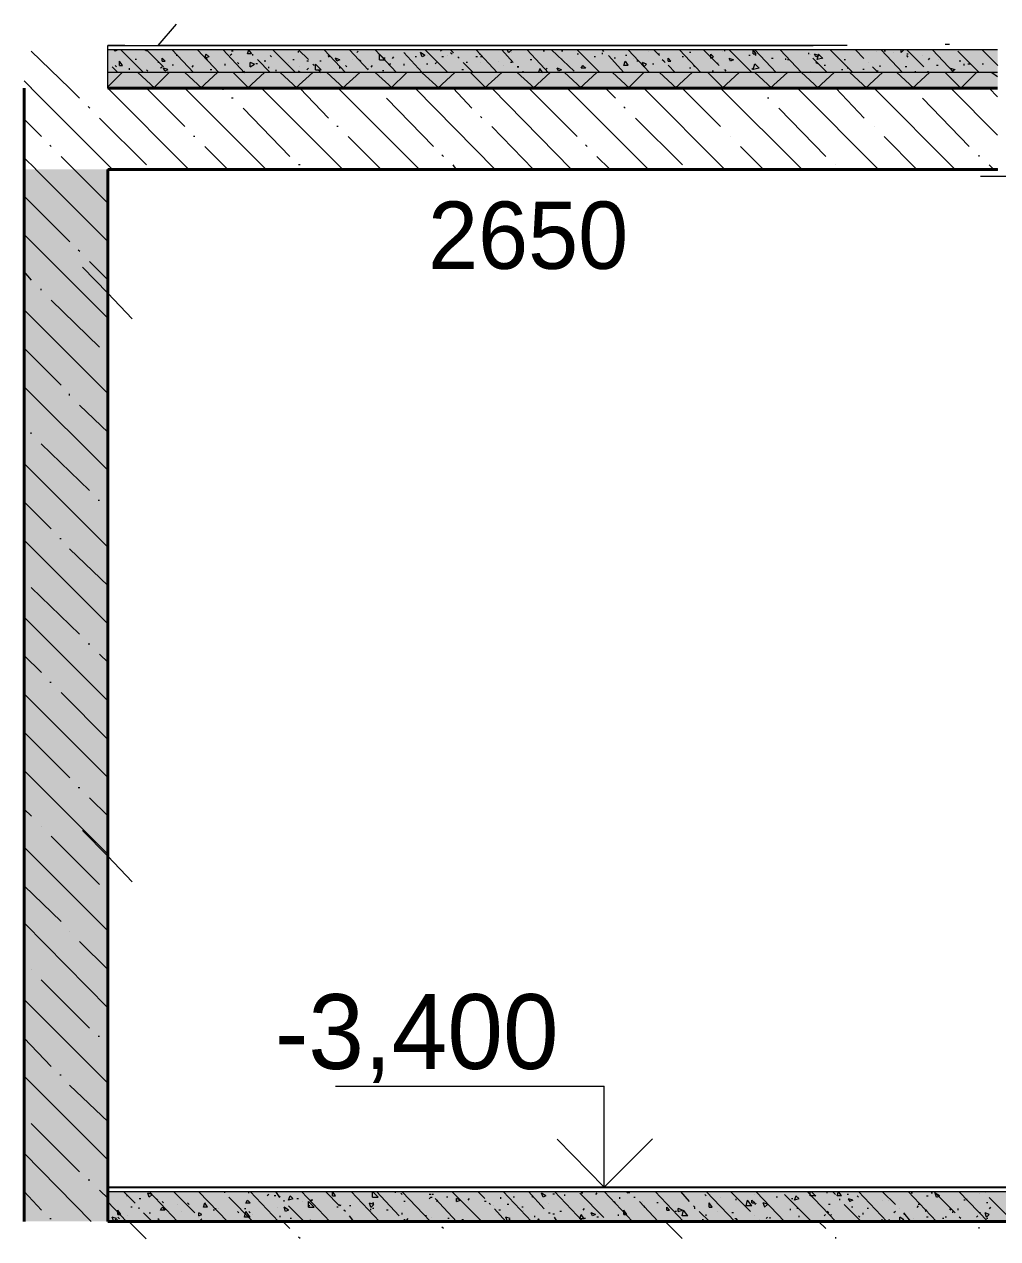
# Model space of a CAD drawing. Header units: millimetres. Extents: x -401725 to 250493, y 305116 to 802890.
# Drawn here: x -375101.511 to -375100.369, y 508948.439 to 508949.862 of the extents above; entities that cross this region are included whole.
import ezdxf

# ---------------------------------------------------------------- set-up
doc = ezdxf.new("R2010")
doc.units = ezdxf.units.MM
doc.layers.add('PDF _Геометрия', color=7, linetype='Continuous', true_color=0x1d1d1d)
doc.layers.add('PDF _Сплошная заливка', color=7, linetype='Continuous', true_color=0xffffff)
doc.layers.add('PDF _Текст', color=7, linetype='Continuous')

msp = doc.modelspace()

# ---------------------------------------------------------------- linework, layer by layer
at = {"color": 7, "lineweight": 30}
msp.add_lwpolyline([(-375100.0972, 508948.4991), (-375101.4124, 508948.499), (-375101.4121, 508949.6922), (-375100.369, 508949.6922)], dxfattribs=at)
at = {"layer": 'PDF _Геометрия', "color": 7, "lineweight": 9}
for points in [[(-375101.3324, 508949.8623), (-375101.354, 508949.8374)], [(-375101.3924, 508949.8373), (-375101.4124, 508949.8373), (-375100.5858, 508949.8373)], [(-375100.3691, 508949.8323), (-375101.4124, 508949.8323), (-375101.4124, 508949.8373)], [(-375101.3739, 508949.8375), (-375101.3539, 508949.8375)], [(-375100.9606, 508949.8374), (-375101.354, 508949.8374)], [(-375100.6456, 508949.8374), (-375100.9606, 508949.8374)], [(-375100.7988, 508949.8374), (-375100.9172, 508949.8374)], [(-375100.6774, 508949.8373), (-375100.859, 508949.8373)], [(-375100.5457, 508949.8373), (-375100.6773, 508949.8373)], [(-375100.6257, 508949.8373), (-375100.6056, 508949.8373)], [(-375100.6056, 508949.8373), (-375100.5855, 508949.8373)], [(-375100.4306, 508949.8391), (-375100.4256, 508949.8391)], [(-375100.3691, 508949.8057), (-375101.4124, 508949.8057), (-375101.4124, 508949.8323)], [(-375101.4124, 508949.7872), (-375101.4124, 508949.8057)], [(-375100.3691, 508949.7872), (-375101.4124, 508949.7872)], [(-375101.4124, 508949.5739), (-375101.4124, 508949.6922)], [(-375101.3222, 508949.6925), (-375100.5339, 508949.6925)], [(-375100.4556, 508949.6924), (-375100.389, 508949.6924)], [(-375101.5105, 508949.5742), (-375101.5105, 508949.4958)], [(-375101.4124, 508949.4957), (-375101.4124, 508949.5739)], [(-375098.2241, 508948.499), (-375101.4124, 508948.499), (-375101.4124, 508949.4956)], [(-375101.4124, 508948.929), (-375101.4124, 508948.8873), (-375101.4124, 508948.8406)], [(-375100.8306, 508948.6174), (-375101.1457, 508948.6174)], [(-375100.8305, 508948.4991), (-375100.8305, 508948.6175)], [(-375098.2241, 508948.4939), (-375101.4124, 508948.4939), (-375101.4124, 508948.499)], [(-375100.7706, 508948.4992), (-375100.8889, 508948.4992)], [(-375100.7089, 508948.4991), (-375100.8305, 508948.4991)], [(-375100.6425, 508948.4989), (-375100.7091, 508948.4989)], [(-375101.4124, 508948.459), (-375101.4124, 508948.4939)], [(-375098.224, 508948.459), (-375101.4124, 508948.459)]]:
    msp.add_lwpolyline(points, dxfattribs=at)
at = {"layer": 'PDF _Геометрия', "lineweight": 9}
for points in [[(-375101.4573, 508949.7872), (-375101.5023, 508949.8306)], [(-375101.4039, 508949.8306), (-375101.4056, 508949.8323)], [(-375101.4006, 508949.8323), (-375101.404, 508949.8308)], [(-375101.3706, 508949.8058), (-375101.3972, 508949.8325)], [(-375101.3789, 508949.8208), (-375101.3806, 508949.8208)], [(-375101.3673, 508949.8307), (-375101.369, 508949.8325)], [(-375101.3474, 508949.8124), (-375101.3673, 508949.8324)], [(-375101.3489, 508949.8192), (-375101.3454, 508949.8192), (-375101.3489, 508949.8224)], [(-375101.3489, 508949.8192), (-375101.3489, 508949.8224)], [(-375101.3121, 508949.8058), (-375101.3372, 508949.8324)], [(-375101.3306, 508949.8258), (-375101.3323, 508949.8258)], [(-375101.2822, 508949.8056), (-375101.3073, 508949.8324)], [(-375101.2989, 508949.8225), (-375101.2972, 508949.8275)], [(-375101.2939, 508949.8241), (-375101.2989, 508949.8225)], [(-375101.2938, 508949.824), (-375101.2972, 508949.8274)], [(-375101.2955, 508949.8208), (-375101.2972, 508949.8225)], [(-375101.2524, 508949.8055), (-375101.2774, 508949.8323)], [(-375101.2673, 508949.8274), (-375101.269, 508949.8256)], [(-375101.2657, 508949.8307), (-375101.2674, 508949.8307)], [(-375101.2489, 508949.8275), (-375101.2472, 508949.8324)], [(-375101.244, 508949.8275), (-375101.2489, 508949.8275)], [(-375101.2473, 508949.8324), (-375101.2473, 508949.8324)], [(-375101.2438, 508949.8275), (-375101.2473, 508949.8324)], [(-375101.2424, 508949.8257), (-375101.2424, 508949.8274)], [(-375101.2222, 508949.8057), (-375101.2372, 508949.8208)], [(-375101.2206, 508949.8241), (-375101.2223, 508949.8256)], [(-375101.1923, 508949.8057), (-375101.219, 508949.8324)], [(-375101.1972, 508949.8324), (-375101.1989, 508949.8324)], [(-375101.1989, 508949.8324), (-375101.1989, 508949.8324)], [(-375101.1939, 508949.8206), (-375101.1956, 508949.8206)], [(-375101.1771, 508949.8209), (-375101.1888, 508949.8324)], [(-375101.1888, 508949.8292), (-375101.1888, 508949.8307)], [(-375101.134, 508949.8056), (-375101.159, 508949.8325)], [(-375101.1524, 508949.8239), (-375101.1541, 508949.8256)], [(-375101.1407, 508949.8207), (-375101.1457, 508949.8224)], [(-375101.1439, 508949.819), (-375101.1456, 508949.8224)], [(-375101.1406, 508949.8207), (-375101.144, 508949.819)], [(-375101.1074, 508949.809), (-375101.1291, 508949.8324)], [(-375101.1255, 508949.8208), (-375101.1255, 508949.8208)], [(-375101.119, 508949.8307), (-375101.1207, 508949.8291)], [(-375101.1157, 508949.819), (-375101.1174, 508949.8207)], [(-375101.0739, 508949.8058), (-375101.0989, 508949.8323)], [(-375101.094, 508949.8206), (-375101.0874, 508949.8206), (-375101.094, 508949.8274)], [(-375101.094, 508949.8206), (-375101.094, 508949.8274)], [(-375101.0872, 508949.8224), (-375101.0889, 508949.8224)], [(-375101.0774, 508949.824), (-375101.0791, 508949.8223)], [(-375101.0439, 508949.8058), (-375101.0655, 508949.8291)], [(-375101.0639, 508949.8291), (-375101.0639, 508949.8291)], [(-375101.0505, 508949.8241), (-375101.0522, 508949.8241)], [(-375101.0406, 508949.8257), (-375101.0457, 508949.8291)], [(-375101.044, 508949.824), (-375101.0457, 508949.8291)], [(-375101.0407, 508949.8257), (-375101.044, 508949.824)], [(-375101.0138, 508949.8057), (-375101.0405, 508949.8324)], [(-375101.0373, 508949.8258), (-375101.0373, 508949.8258)], [(-375101.0206, 508949.8324), (-375101.0223, 508949.8307)], [(-375101.019, 508949.824), (-375101.0207, 508949.824)], [(-375101.0191, 508949.8322), (-375101.0191, 508949.8322)], [(-375101.0174, 508949.8322), (-375101.0191, 508949.8322)], [(-375101.0139, 508949.8258), (-375101.0139, 508949.8258)], [(-375101.0072, 508949.829), (-375101.0106, 508949.8323)], [(-375101.0089, 508949.8274), (-375101.0106, 508949.829)], [(-375101.0005, 508949.8225), (-375101.0022, 508949.8242)], [(-375100.9791, 508949.824), (-375100.9808, 508949.824)], [(-375100.9558, 508949.8056), (-375100.9807, 508949.8323)], [(-375100.9755, 508949.8274), (-375100.9772, 508949.8274)], [(-375100.9739, 508949.824), (-375100.9756, 508949.824)], [(-375100.9373, 508949.8175), (-375100.9506, 508949.8323)], [(-375100.9424, 508949.8289), (-375100.9441, 508949.8323)], [(-375100.9388, 508949.8325), (-375100.9422, 508949.8291)], [(-375100.9389, 508949.8291), (-375100.9389, 508949.8291)], [(-375100.8958, 508949.8055), (-375100.9207, 508949.8323)], [(-375100.9155, 508949.8207), (-375100.9172, 508949.8207)], [(-375100.9006, 508949.8308), (-375100.9022, 508949.8308)], [(-375100.8656, 508949.8074), (-375100.8922, 508949.8325)], [(-375100.8788, 508949.8308), (-375100.8805, 508949.8308)], [(-375100.8789, 508949.8225), (-375100.8789, 508949.8225)], [(-375100.8639, 508949.8324), (-375100.8656, 508949.8324)], [(-375100.8356, 508949.8057), (-375100.8623, 508949.8324)], [(-375100.8606, 508949.8274), (-375100.8623, 508949.8274)], [(-375100.8405, 508949.8242), (-375100.8422, 508949.8242)], [(-375100.8307, 508949.8305), (-375100.8324, 508949.8322)], [(-375100.8324, 508949.8274), (-375100.8324, 508949.8289)], [(-375100.8073, 508949.8057), (-375100.8256, 508949.8257)], [(-375100.8172, 508949.8226), (-375100.8188, 508949.8226)], [(-375100.8038, 508949.8258), (-375100.8055, 508949.8258)], [(-375100.7772, 508949.8058), (-375100.8023, 508949.8325)], [(-375100.7957, 508949.8222), (-375100.7957, 508949.8222)], [(-375100.7789, 508949.8307), (-375100.7789, 508949.8307)], [(-375100.7657, 508949.8257), (-375100.7724, 508949.8324)], [(-375100.7655, 508949.8274), (-375100.7672, 508949.8274)], [(-375100.7606, 508949.819), (-375100.7623, 508949.8207)], [(-375100.7555, 508949.819), (-375100.7522, 508949.819), (-375100.7555, 508949.8224)], [(-375100.7555, 508949.819), (-375100.7555, 508949.8224)], [(-375100.7173, 508949.8057), (-375100.7422, 508949.8324)], [(-375100.7373, 508949.824), (-375100.739, 508949.824)], [(-375100.7289, 508949.8291), (-375100.7305, 508949.8291)], [(-375100.6957, 508949.8141), (-375100.714, 508949.8323)], [(-375100.7056, 508949.8224), (-375100.7022, 508949.824), (-375100.7056, 508949.8274)], [(-375100.7056, 508949.8224), (-375100.7056, 508949.8274)], [(-375100.6922, 508949.8308), (-375100.6922, 508949.8308)], [(-375100.689, 508949.8307), (-375100.689, 508949.8323)], [(-375100.6575, 508949.8056), (-375100.6841, 508949.8322)], [(-375100.6791, 508949.8207), (-375100.6841, 508949.8223)], [(-375100.6824, 508949.819), (-375100.6841, 508949.8223)], [(-375100.6788, 508949.8207), (-375100.6822, 508949.8192)], [(-375100.6591, 508949.8255), (-375100.6607, 508949.8255)], [(-375100.6556, 508949.8275), (-375100.6522, 508949.8275), (-375100.6556, 508949.8325)], [(-375100.6556, 508949.8275), (-375100.6556, 508949.8325)], [(-375100.6556, 508949.8325), (-375100.6556, 508949.8325)], [(-375100.6289, 508949.8057), (-375100.6539, 508949.8323)], [(-375100.6523, 508949.8258), (-375100.6539, 508949.8275)], [(-375100.6324, 508949.8223), (-375100.6341, 508949.8223)], [(-375100.599, 508949.8057), (-375100.6241, 508949.8323)], [(-375100.6173, 508949.8207), (-375100.6173, 508949.8223)], [(-375100.614, 508949.8207), (-375100.6156, 508949.8207)], [(-375100.6056, 508949.8325), (-375100.6056, 508949.8325)], [(-375100.6056, 508949.8325), (-375100.6056, 508949.8325)], [(-375100.5906, 508949.8273), (-375100.5906, 508949.829)], [(-375100.589, 508949.8273), (-375100.589, 508949.8273)], [(-375100.5691, 508949.8057), (-375100.5857, 508949.8224)], [(-375100.5788, 508949.8258), (-375100.5838, 508949.8274)], [(-375100.5822, 508949.8241), (-375100.5838, 508949.8274)], [(-375100.5789, 508949.8258), (-375100.5822, 508949.8241)], [(-375100.5806, 508949.8208), (-375100.5789, 508949.8275)], [(-375100.5739, 508949.8225), (-375100.5806, 508949.8208)], [(-375100.5739, 508949.8223), (-375100.579, 508949.8273)], [(-375100.539, 508949.8056), (-375100.5656, 508949.8323)], [(-375100.5474, 508949.8207), (-375100.5491, 508949.8207)], [(-375100.5258, 508949.8222), (-375100.5358, 508949.8322)], [(-375100.5108, 508949.8306), (-375100.5108, 508949.8306)], [(-375100.4807, 508949.8058), (-375100.5056, 508949.8324)], [(-375100.5007, 508949.8306), (-375100.5023, 508949.8306)], [(-375100.4907, 508949.829), (-375100.4907, 508949.829)], [(-375100.4789, 508949.8325), (-375100.4822, 508949.8291)], [(-375100.4822, 508949.8291), (-375100.4822, 508949.8325)], [(-375100.479, 508949.8323), (-375100.479, 508949.8323)], [(-375100.4558, 508949.8123), (-375100.4757, 508949.8324)], [(-375100.4741, 508949.8272), (-375100.4757, 508949.8272)], [(-375100.4741, 508949.8239), (-375100.4757, 508949.8256)], [(-375100.4572, 508949.8258), (-375100.4572, 508949.8258)], [(-375100.4491, 508949.8224), (-375100.4507, 508949.8207)], [(-375100.4205, 508949.8057), (-375100.4456, 508949.8325)], [(-375100.439, 508949.8206), (-375100.439, 508949.8206)], [(-375100.3906, 508949.8057), (-375100.4157, 508949.8307)], [(-375100.369, 508949.8139), (-375100.3874, 508949.8323)], [(-375101.4124, 508949.8173), (-375101.4124, 508949.819)], [(-375101.4006, 508949.8057), (-375101.4073, 508949.8124)], [(-375101.4023, 508949.8123), (-375101.404, 508949.814)], [(-375101.3988, 508949.8141), (-375101.3954, 508949.8141), (-375101.3988, 508949.8192)], [(-375101.3988, 508949.8141), (-375101.3988, 508949.8192)], [(-375101.3874, 508949.8107), (-375101.3874, 508949.809)], [(-375101.3656, 508949.8073), (-375101.3673, 508949.809)], [(-375101.3523, 508949.8174), (-375101.354, 508949.8174)], [(-375101.349, 508949.8122), (-375101.3508, 508949.8107)], [(-375101.3423, 508949.8091), (-375101.3472, 508949.8108)], [(-375101.3455, 508949.8074), (-375101.3472, 508949.8108)], [(-375101.3422, 508949.809), (-375101.3456, 508949.8073)], [(-375101.3423, 508949.8074), (-375101.3423, 508949.8074)], [(-375101.3355, 508949.8142), (-375101.3372, 508949.8142)], [(-375101.3023, 508949.7874), (-375101.3222, 508949.8058)], [(-375101.3124, 508949.8139), (-375101.3141, 508949.8122)], [(-375101.2906, 508949.8089), (-375101.2924, 508949.8089)], [(-375101.2755, 508949.8158), (-375101.2755, 508949.8141)], [(-375101.2589, 508949.8158), (-375101.2606, 508949.8173)], [(-375101.2523, 508949.8073), (-375101.254, 508949.8056)], [(-375101.2456, 508949.8123), (-375101.2407, 508949.8157), (-375101.2456, 508949.8174)], [(-375101.2456, 508949.8123), (-375101.2456, 508949.8174)], [(-375101.2371, 508949.8158), (-375101.2388, 508949.8158)], [(-375101.2273, 508949.819), (-375101.2291, 508949.819)], [(-375101.2239, 508949.8107), (-375101.2239, 508949.8124)], [(-375101.2157, 508949.8089), (-375101.2157, 508949.8073)], [(-375101.2005, 508949.8175), (-375101.2005, 508949.8175)], [(-375101.1871, 508949.8058), (-375101.1888, 508949.8075)], [(-375101.1872, 508949.8123), (-375101.1872, 508949.8123)], [(-375101.1774, 508949.819), (-375101.1791, 508949.819)], [(-375101.1774, 508949.8107), (-375101.1791, 508949.809)], [(-375101.1706, 508949.814), (-375101.1723, 508949.8157)], [(-375101.169, 508949.809), (-375101.1624, 508949.809), (-375101.169, 508949.8156)], [(-375101.169, 508949.809), (-375101.169, 508949.8156)], [(-375101.1624, 508949.8055), (-375101.1658, 508949.8089)], [(-375101.1622, 508949.8191), (-375101.1639, 508949.8191)], [(-375101.1408, 508949.8123), (-375101.1408, 508949.8106)], [(-375101.1323, 508949.8125), (-375101.134, 508949.814)], [(-375101.1073, 508949.8091), (-375101.1073, 508949.8106)], [(-375101.1024, 508949.8139), (-375101.1041, 508949.8122)], [(-375101.0888, 508949.8076), (-375101.0905, 508949.8076)], [(-375101.0807, 508949.8157), (-375101.0824, 508949.8157)], [(-375101.0655, 508949.8158), (-375101.0655, 508949.8141)], [(-375101.0457, 508949.8106), (-375101.0457, 508949.8106)], [(-375101.0372, 508949.8157), (-375101.0389, 508949.8157)], [(-375101.0271, 508949.8175), (-375101.0288, 508949.8158)], [(-375100.9956, 508949.8089), (-375100.9973, 508949.8089)], [(-375100.984, 508949.8057), (-375100.9957, 508949.8174)], [(-375100.9907, 508949.8173), (-375100.9924, 508949.8173)], [(-375100.9756, 508949.8174), (-375100.9756, 508949.8174)], [(-375100.9539, 508949.8192), (-375100.9539, 508949.8192)], [(-375100.949, 508949.8141), (-375100.949, 508949.8141)], [(-375100.9389, 508949.8174), (-375100.9405, 508949.8174)], [(-375100.9389, 508949.8191), (-375100.9389, 508949.8191)], [(-375100.9256, 508949.8058), (-375100.9256, 508949.8074)], [(-375100.9074, 508949.8057), (-375100.9057, 508949.8106)], [(-375100.9024, 508949.8055), (-375100.9058, 508949.8106)], [(-375100.9022, 508949.8141), (-375100.9022, 508949.8141)], [(-375100.8973, 508949.8107), (-375100.899, 508949.8091)], [(-375100.8806, 508949.809), (-375100.8857, 508949.8107)], [(-375100.884, 508949.8074), (-375100.8857, 508949.8107)], [(-375100.8807, 508949.809), (-375100.884, 508949.8074)], [(-375100.8672, 508949.809), (-375100.8672, 508949.809)], [(-375100.8574, 508949.8107), (-375100.8557, 508949.8139)], [(-375100.8524, 508949.8107), (-375100.8574, 508949.8107)], [(-375100.8521, 508949.8107), (-375100.8555, 508949.8141)], [(-375100.8074, 508949.814), (-375100.8057, 508949.819)], [(-375100.8024, 508949.814), (-375100.8074, 508949.814)], [(-375100.8022, 508949.8142), (-375100.8055, 508949.819)], [(-375100.7905, 508949.8191), (-375100.7922, 508949.8191)], [(-375100.7807, 508949.8157), (-375100.7857, 508949.8174)], [(-375100.784, 508949.8124), (-375100.7857, 508949.8174)], [(-375100.7807, 508949.8155), (-375100.7841, 508949.8124)], [(-375100.7723, 508949.8156), (-375100.774, 508949.8156)], [(-375100.759, 508949.8173), (-375100.7607, 508949.819)], [(-375100.7472, 508949.8058), (-375100.7555, 508949.8142)], [(-375100.7289, 508949.8108), (-375100.7305, 508949.8108)], [(-375100.724, 508949.8123), (-375100.7257, 508949.814)], [(-375100.7022, 508949.8075), (-375100.7039, 508949.8075)], [(-375100.6974, 508949.8172), (-375100.6974, 508949.8157)], [(-375100.6906, 508949.8091), (-375100.6906, 508949.8091)], [(-375100.6873, 508949.8074), (-375100.689, 508949.8091)], [(-375100.6555, 508949.8107), (-375100.6572, 508949.8091)], [(-375100.6556, 508949.8091), (-375100.6539, 508949.8158)], [(-375100.6489, 508949.8107), (-375100.6556, 508949.8091)], [(-375100.6489, 508949.8108), (-375100.6539, 508949.8158)], [(-375100.589, 508949.8073), (-375100.589, 508949.8073)], [(-375100.5805, 508949.8158), (-375100.5822, 508949.8174)], [(-375100.5708, 508949.8139), (-375100.5724, 508949.8139)], [(-375100.5507, 508949.809), (-375100.5523, 508949.809)], [(-375100.5455, 508949.8125), (-375100.5455, 508949.8125)], [(-375100.5439, 508949.8108), (-375100.5455, 508949.8108)], [(-375100.5257, 508949.8091), (-375100.5273, 508949.8091)], [(-375100.5205, 508949.8175), (-375100.5205, 508949.8175)], [(-375100.509, 508949.8058), (-375100.5157, 508949.8124)], [(-375100.514, 508949.8106), (-375100.514, 508949.8106)], [(-375100.5091, 508949.8073), (-375100.5108, 508949.8073)], [(-375100.5072, 508949.8141), (-375100.5072, 508949.8124)], [(-375100.4757, 508949.8124), (-375100.4774, 508949.8124)], [(-375100.4657, 508949.8073), (-375100.4657, 508949.8056)], [(-375100.4507, 508949.8056), (-375100.4507, 508949.8072)], [(-375100.439, 508949.8139), (-375100.4407, 508949.8139)], [(-375100.4191, 508949.809), (-375100.4241, 508949.8106)], [(-375100.4224, 508949.8073), (-375100.4241, 508949.8106)], [(-375100.4189, 508949.8092), (-375100.4222, 508949.8074)], [(-375100.4124, 508949.819), (-375100.4141, 508949.819)], [(-375100.4089, 508949.8158), (-375100.4089, 508949.8141)], [(-375100.4023, 508949.8157), (-375100.404, 508949.8157)], [(-375100.4007, 508949.8156), (-375100.4024, 508949.8156)], [(-375100.3858, 508949.8155), (-375100.3874, 508949.8155)], [(-375101.5021, 508949.7875), (-375101.5105, 508949.7958)], [(-375101.4124, 508949.7889), (-375101.3957, 508949.8057)], [(-375101.3574, 508949.7872), (-375101.3774, 508949.8057)], [(-375101.3589, 508949.7873), (-375101.3407, 508949.8058)], [(-375101.304, 508949.7873), (-375101.2841, 508949.8056)], [(-375101.2473, 508949.7873), (-375101.2657, 508949.8057)], [(-375101.2489, 508949.7874), (-375101.2288, 508949.8057)], [(-375101.1905, 508949.7874), (-375101.2106, 508949.8058)], [(-375101.1924, 508949.7873), (-375101.1723, 508949.8056)], [(-375101.1357, 508949.7873), (-375101.1557, 508949.8056)], [(-375101.1372, 508949.7874), (-375101.1172, 508949.8057)], [(-375101.0789, 508949.7875), (-375101.0989, 508949.8058)], [(-375101.0807, 508949.7873), (-375101.0624, 508949.8055)], [(-375101.0241, 508949.7873), (-375101.0441, 508949.8055)], [(-375101.0256, 508949.7873), (-375101.0056, 508949.8058)], [(-375100.9689, 508949.7875), (-375100.9873, 508949.8057)], [(-375100.9707, 508949.7874), (-375100.9506, 508949.8056)], [(-375100.9123, 508949.7872), (-375100.9324, 508949.8056)], [(-375100.9139, 508949.7874), (-375100.8939, 508949.8057)], [(-375100.8572, 508949.7873), (-375100.8772, 508949.8057)], [(-375100.859, 508949.7873), (-375100.839, 508949.8057)], [(-375100.8007, 508949.7872), (-375100.8207, 508949.8057)], [(-375100.8023, 508949.7875), (-375100.784, 508949.8058)], [(-375100.7456, 508949.7875), (-375100.7656, 508949.8058)], [(-375100.7474, 508949.7872), (-375100.7274, 508949.8057)], [(-375100.6907, 508949.7873), (-375100.7091, 508949.8056)], [(-375100.6922, 508949.7875), (-375100.6722, 508949.8057)], [(-375100.6339, 508949.7874), (-375100.6539, 508949.8057)], [(-375100.6357, 508949.7874), (-375100.6157, 508949.8056)], [(-375100.579, 508949.7873), (-375100.5991, 508949.8057)], [(-375100.5806, 508949.7874), (-375100.5606, 508949.8058)], [(-375100.5223, 508949.7873), (-375100.5423, 508949.8057)], [(-375100.5241, 508949.7873), (-375100.5041, 508949.8056)], [(-375100.4674, 508949.7873), (-375100.4874, 508949.8056)], [(-375100.4689, 508949.7875), (-375100.449, 508949.8058)], [(-375100.4124, 508949.7874), (-375100.4306, 508949.8057)], [(-375100.4124, 508949.7873), (-375100.3942, 508949.8055)], [(-375100.3691, 508949.8006), (-375100.3757, 508949.8055)], [(-375101.4074, 508949.6923), (-375101.5023, 508949.7872)], [(-375101.4456, 508949.7757), (-375101.4573, 508949.7874)], [(-375101.3174, 508949.6922), (-375101.4124, 508949.7872)], [(-375101.3223, 508949.7423), (-375101.3673, 508949.7873)], [(-375101.2273, 508949.6925), (-375101.3222, 508949.7874)], [(-375101.2774, 508949.7856), (-375101.2774, 508949.7873)], [(-375101.1373, 508949.6924), (-375101.2323, 508949.7874)], [(-375101.1539, 508949.7524), (-375101.1872, 508949.7874)], [(-375101.0474, 508949.6923), (-375101.1424, 508949.7873)], [(-375101.0973, 508949.7858), (-375101.0973, 508949.7875)], [(-375100.9588, 508949.6925), (-375101.0522, 508949.7874)], [(-375100.9858, 508949.7639), (-375101.0074, 508949.7874)], [(-375100.869, 508949.6924), (-375100.9623, 508949.7873)], [(-375100.8621, 508949.7308), (-375100.9172, 508949.7859)], [(-375100.7789, 508949.6923), (-375100.874, 508949.7873)], [(-375100.8173, 508949.7758), (-375100.8289, 508949.7874)], [(-375100.6891, 508949.6922), (-375100.7841, 508949.7874)], [(-375100.6939, 508949.7424), (-375100.739, 508949.7873)], [(-375100.5988, 508949.6924), (-375100.6939, 508949.7875)], [(-375100.649, 508949.7857), (-375100.649, 508949.7872)], [(-375100.509, 508949.6923), (-375100.6039, 508949.7875)], [(-375100.5255, 508949.7524), (-375100.5589, 508949.7874)], [(-375100.419, 508949.6922), (-375100.514, 508949.7873)], [(-375100.4689, 508949.7858), (-375100.4689, 508949.7875)], [(-375100.3692, 508949.7323), (-375100.4241, 508949.7872)], [(-375100.3691, 508949.7773), (-375100.379, 508949.7874)], [(-375101.4338, 508949.7641), (-375101.4355, 508949.7658)], [(-375101.2657, 508949.7756), (-375101.2674, 508949.7756)], [(-375101.1991, 508949.7073), (-375101.254, 508949.7639)], [(-375101.0306, 508949.7191), (-375101.0856, 508949.7757)], [(-375100.8057, 508949.7639), (-375100.8074, 508949.7656)], [(-375100.6373, 508949.7756), (-375100.639, 508949.7756)], [(-375100.5707, 508949.7073), (-375100.6257, 508949.7639)], [(-375100.4023, 508949.7191), (-375100.4573, 508949.7757)], [(-375101.4904, 508949.7308), (-375101.5105, 508949.7509)], [(-375101.3672, 508949.6974), (-375101.4222, 508949.7524)], [(-375100.9739, 508949.7525), (-375100.9756, 508949.754)], [(-375100.7388, 508949.6974), (-375100.7938, 508949.7524)], [(-375101.1423, 508949.7424), (-375101.144, 508949.7424)], [(-375100.9139, 508949.6924), (-375100.9623, 508949.7425)], [(-375100.514, 508949.7424), (-375100.514, 508949.7424)], [(-375101.4789, 508949.719), (-375101.4806, 508949.7207)], [(-375101.3105, 508949.7308), (-375101.3122, 508949.7308)], [(-375101.0924, 508949.6924), (-375101.1307, 508949.7307)], [(-375100.8506, 508949.7191), (-375100.8523, 508949.7208)], [(-375100.6822, 508949.7307), (-375100.6822, 508949.7307)], [(-375100.4641, 508949.6923), (-375100.5023, 508949.7306)], [(-375101.4522, 508949.6923), (-375101.4673, 508949.7074)], [(-375101.2721, 508949.6924), (-375101.2989, 508949.7191)], [(-375101.019, 508949.7074), (-375101.0207, 508949.7091)], [(-375100.824, 508949.6924), (-375100.8389, 508949.7074)], [(-375100.6439, 508949.6924), (-375100.6705, 508949.7191)], [(-375100.3907, 508949.7074), (-375100.3907, 508949.709)], [(-375101.4971, 508949.6924), (-375101.5105, 508949.7058)], [(-375101.4122, 508949.6074), (-375101.4972, 508949.6924)], [(-375101.4123, 508949.6524), (-375101.4524, 508949.6923)], [(-375101.1871, 508949.6974), (-375101.1888, 508949.6974)], [(-375101.004, 508949.6923), (-375101.0074, 508949.6974)], [(-375100.5589, 508949.6974), (-375100.5589, 508949.6974)], [(-375100.374, 508949.6923), (-375100.379, 508949.6974)], [(-375101.4572, 508949.6074), (-375101.5105, 508949.6609)], [(-375101.4121, 508949.5174), (-375101.5105, 508949.6158)], [(-375101.4455, 508949.5959), (-375101.4472, 508949.5974)], [(-375101.4122, 508949.5624), (-375101.4339, 508949.5841)], [(-375101.5021, 508949.5625), (-375101.5105, 508949.5724)], [(-375101.4907, 508949.5507), (-375101.4907, 508949.5523)], [(-375101.4223, 508949.484), (-375101.479, 508949.539)], [(-375101.4121, 508949.4292), (-375101.5105, 508949.5276)], [(-375101.4671, 508949.4391), (-375101.5105, 508949.4825)], [(-375101.4121, 508949.3392), (-375101.5105, 508949.4374)], [(-375101.4573, 508949.4273), (-375101.4573, 508949.4291)], [(-375101.4122, 508949.384), (-375101.4456, 508949.4157)], [(-375101.5023, 508949.3824), (-375101.5023, 508949.3839)], [(-375101.434, 508949.3157), (-375101.4907, 508949.3707)], [(-375101.4121, 508949.2492), (-375101.5105, 508949.3474)], [(-375101.4788, 508949.2708), (-375101.5105, 508949.3025)], [(-375101.4221, 508949.3041), (-375101.4238, 508949.3041)], [(-375101.4121, 508949.1591), (-375101.5105, 508949.2575)], [(-375101.4672, 508949.2591), (-375101.4689, 508949.2591)], [(-375101.4123, 508949.204), (-375101.4573, 508949.2473)], [(-375101.4456, 508949.1473), (-375101.5023, 508949.2023)], [(-375101.4121, 508949.0691), (-375101.5105, 508949.1675)], [(-375101.4338, 508949.1358), (-375101.4355, 508949.1358)], [(-375101.4123, 508949.1142), (-375101.4222, 508949.1241)], [(-375101.4904, 508949.1025), (-375101.5105, 508949.1224)], [(-375101.4789, 508949.0908), (-375101.4806, 508949.0908)], [(-375101.4121, 508948.9791), (-375101.5105, 508949.0775)], [(-375101.4124, 508949.0241), (-375101.4673, 508949.079)], [(-375101.4572, 508948.9791), (-375101.5105, 508949.0324)], [(-375101.4121, 508948.8892), (-375101.5105, 508948.9875)], [(-375101.4455, 508948.9674), (-375101.4472, 508948.9674)], [(-375101.4122, 508948.9342), (-375101.4339, 508948.9557)], [(-375101.5021, 508948.934), (-375101.5105, 508948.9425)], [(-375101.4907, 508948.9223), (-375101.4907, 508948.9223)], [(-375101.4223, 508948.8539), (-375101.479, 508948.9106)], [(-375101.4121, 508948.7992), (-375101.5105, 508948.8976)], [(-375101.4671, 508948.8108), (-375101.5105, 508948.8525)], [(-375101.4121, 508948.7092), (-375101.5105, 508948.8091)], [(-375101.4573, 508948.799), (-375101.4573, 508948.799)], [(-375101.4122, 508948.754), (-375101.4456, 508948.7874)], [(-375101.5023, 508948.7539), (-375101.5023, 508948.7539)], [(-375101.434, 508948.6858), (-375101.4907, 508948.7423)], [(-375101.4121, 508948.6208), (-375101.5105, 508948.7192)], [(-375101.4788, 508948.6408), (-375101.5105, 508948.6741)], [(-375101.4221, 508948.6758), (-375101.4238, 508948.6758)], [(-375101.4121, 508948.5308), (-375101.5105, 508948.6292)], [(-375101.4672, 508948.6307), (-375101.4689, 508948.6307)], [(-375101.4123, 508948.5757), (-375101.4573, 508948.619)], [(-375101.4456, 508948.5173), (-375101.5023, 508948.574)], [(-375101.4322, 508948.4592), (-375101.5105, 508948.5392)], [(-375101.4338, 508948.5075), (-375101.4355, 508948.5075)], [(-375101.4904, 508948.4725), (-375101.5105, 508948.4941)], [(-375101.4123, 508948.4858), (-375101.4222, 508948.4959)], [(-375101.3907, 508948.459), (-375101.4124, 508948.4822)], [(-375101.3806, 508948.4806), (-375101.394, 508948.494)], [(-375101.389, 508948.489), (-375101.3907, 508948.489)], [(-375101.374, 508948.4857), (-375101.3758, 508948.4857)], [(-375101.3608, 508948.4906), (-375101.3657, 508948.4923)], [(-375101.364, 508948.4874), (-375101.3657, 508948.4923)], [(-375101.3308, 508948.4589), (-375101.3641, 508948.494)], [(-375101.3606, 508948.4906), (-375101.3641, 508948.4874)], [(-375101.3539, 508948.4841), (-375101.3556, 508948.4856)], [(-375101.3471, 508948.4808), (-375101.3489, 508948.4825)], [(-375101.3105, 508948.4691), (-375101.3355, 508948.4942)], [(-375101.2723, 508948.459), (-375101.3057, 508948.4939)], [(-375101.2755, 508948.4925), (-375101.2755, 508948.4942)], [(-375101.2424, 508948.459), (-375101.2706, 508948.4875)], [(-375101.2641, 508948.4938), (-375101.2641, 508948.4938)], [(-375101.2641, 508948.4938), (-375101.2641, 508948.4938)], [(-375101.2505, 508948.4807), (-375101.2488, 508948.4841)], [(-375101.2455, 508948.4808), (-375101.2489, 508948.4842)], [(-375101.2473, 508948.4923), (-375101.2473, 508948.494)], [(-375101.2123, 508948.459), (-375101.2456, 508948.4941)], [(-375101.2238, 508948.4908), (-375101.2255, 508948.4891)], [(-375101.2157, 508948.4891), (-375101.2174, 508948.4891)], [(-375101.2108, 508948.4872), (-375101.2157, 508948.494)], [(-375101.2105, 508948.4875), (-375101.2122, 508948.4892)], [(-375101.2057, 508948.4823), (-375101.2057, 508948.484)], [(-375101.2005, 508948.4842), (-375101.1988, 508948.4891)], [(-375101.1956, 508948.4857), (-375101.2005, 508948.4842)], [(-375101.1955, 508948.4858), (-375101.1989, 508948.4892)], [(-375101.189, 508948.4856), (-375101.1907, 508948.4856)], [(-375101.1523, 508948.4591), (-375101.1856, 508948.494)], [(-375101.184, 508948.4823), (-375101.184, 508948.4823)], [(-375101.1772, 508948.4757), (-375101.1706, 508948.4757), (-375101.1772, 508948.4825)], [(-375101.1772, 508948.4757), (-375101.1772, 508948.4825)], [(-375101.1738, 508948.4824), (-375101.1755, 508948.4841)], [(-375101.1722, 508948.4841), (-375101.1739, 508948.4841)], [(-375101.1407, 508948.4774), (-375101.1573, 508948.494)], [(-375101.1489, 508948.4892), (-375101.1455, 508948.4892), (-375101.1489, 508948.4941)], [(-375101.1489, 508948.4892), (-375101.1489, 508948.4941)], [(-375101.0938, 508948.4592), (-375101.1272, 508948.4941)], [(-375101.1022, 508948.4875), (-375101.0956, 508948.4875), (-375101.1022, 508948.4941)], [(-375101.1022, 508948.4875), (-375101.1022, 508948.4941)], [(-375101.0707, 508948.4658), (-375101.0973, 508948.4941)], [(-375101.0756, 508948.4942), (-375101.0756, 508948.4925)], [(-375101.0673, 508948.4906), (-375101.069, 508948.4923)], [(-375101.0341, 508948.459), (-375101.0674, 508948.4939)], [(-375101.0638, 508948.4825), (-375101.0655, 508948.4825)], [(-375101.0339, 508948.4908), (-375101.0356, 508948.4908)], [(-375101.0339, 508948.4874), (-375101.0356, 508948.4857)], [(-375101.0323, 508948.4873), (-375101.034, 508948.4873)], [(-375101.0307, 508948.4907), (-375101.0324, 508948.4907)], [(-375101.0038, 508948.4591), (-375101.0288, 508948.4858)], [(-375101.0255, 508948.4841), (-375101.0272, 508948.4824)], [(-375101.0138, 508948.4875), (-375101.0155, 508948.4875)], [(-375100.974, 508948.459), (-375101.009, 508948.494)], [(-375101.0038, 508948.4825), (-375100.9988, 508948.4842), (-375101.0038, 508948.4859)], [(-375101.0038, 508948.4825), (-375101.0038, 508948.4859)], [(-375100.9973, 508948.4824), (-375100.9973, 508948.4824)], [(-375100.9888, 508948.4858), (-375100.9905, 508948.4841)], [(-375100.9706, 508948.4859), (-375100.9788, 508948.4941)], [(-375100.969, 508948.4824), (-375100.9707, 508948.4824)], [(-375100.9522, 508948.4874), (-375100.9522, 508948.4857)], [(-375100.9156, 508948.459), (-375100.949, 508948.4941)], [(-375100.9356, 508948.4875), (-375100.9373, 508948.4875)], [(-375100.9007, 508948.4739), (-375100.9191, 508948.494)], [(-375100.9139, 508948.4891), (-375100.9155, 508948.4874)], [(-375100.8988, 508948.4892), (-375100.9039, 508948.4924)], [(-375100.9022, 508948.4875), (-375100.9039, 508948.4924)], [(-375100.8989, 508948.4891), (-375100.9022, 508948.4874)], [(-375100.8889, 508948.4909), (-375100.8906, 508948.4909)], [(-375100.8556, 508948.4591), (-375100.8889, 508948.4941)], [(-375100.8772, 508948.4907), (-375100.8772, 508948.4892)], [(-375100.8308, 508948.4639), (-375100.859, 508948.4924)], [(-375100.8557, 508948.4922), (-375100.8574, 508948.4922)], [(-375100.8539, 508948.4857), (-375100.8539, 508948.4857)], [(-375100.8389, 508948.4925), (-375100.8406, 508948.4908)], [(-375100.7973, 508948.4591), (-375100.8305, 508948.4942)], [(-375100.8172, 508948.4807), (-375100.8188, 508948.4824)], [(-375100.8123, 508948.4857), (-375100.8123, 508948.4874)], [(-375100.8022, 508948.4941), (-375100.8039, 508948.4924)], [(-375100.8023, 508948.494), (-375100.8023, 508948.4923)], [(-375100.8023, 508948.4923), (-375100.8023, 508948.494)], [(-375100.8006, 508948.4924), (-375100.8006, 508948.4941)], [(-375100.7941, 508948.4872), (-375100.7957, 508948.4872)], [(-375100.7673, 508948.459), (-375100.789, 508948.4823)], [(-375100.7857, 508948.4823), (-375100.7857, 508948.4823)], [(-375100.7374, 508948.4589), (-375100.7708, 508948.494)], [(-375100.7305, 508948.4824), (-375100.7406, 508948.494)], [(-375100.7107, 508948.4891), (-375100.7123, 508948.4908)], [(-375100.6774, 508948.459), (-375100.7107, 508948.494)], [(-375100.6939, 508948.4875), (-375100.6939, 508948.4875)], [(-375100.6589, 508948.4708), (-375100.6822, 508948.4942)], [(-375100.6757, 508948.4839), (-375100.6757, 508948.4856)], [(-375100.664, 508948.4773), (-375100.6623, 508948.484)], [(-375100.6573, 508948.4774), (-375100.6624, 508948.4839)], [(-375100.6572, 508948.4809), (-375100.6539, 508948.4809), (-375100.6572, 508948.4842)], [(-375100.6572, 508948.4809), (-375100.6572, 508948.4842)], [(-375100.6539, 508948.4907), (-375100.6539, 508948.4907)], [(-375100.6191, 508948.459), (-375100.6523, 508948.4939)], [(-375100.6273, 508948.4874), (-375100.6289, 508948.4874)], [(-375100.5888, 508948.4607), (-375100.6189, 508948.4908)], [(-375100.6091, 508948.4857), (-375100.6107, 508948.4857)], [(-375100.6072, 508948.484), (-375100.6055, 508948.4891)], [(-375100.6022, 508948.4857), (-375100.6072, 508948.484)], [(-375100.6022, 508948.4858), (-375100.6056, 508948.4891)], [(-375100.5589, 508948.4591), (-375100.5923, 508948.494)], [(-375100.589, 508948.489), (-375100.589, 508948.494)], [(-375100.5823, 508948.489), (-375100.589, 508948.489)], [(-375100.5824, 508948.4889), (-375100.5874, 508948.4939)], [(-375100.5689, 508948.4924), (-375100.5689, 508948.4941)], [(-375100.5591, 508948.4905), (-375100.5624, 508948.4939)], [(-375100.5572, 508948.489), (-375100.5556, 508948.494)], [(-375100.5522, 508948.489), (-375100.5572, 508948.489)], [(-375100.5523, 508948.4891), (-375100.5556, 508948.4941)], [(-375100.554, 508948.484), (-375100.554, 508948.4857)], [(-375100.5439, 508948.4908), (-375100.5455, 508948.4908)], [(-375100.5389, 508948.4841), (-375100.5439, 508948.4857)], [(-375100.5422, 508948.4824), (-375100.5439, 508948.4857)], [(-375100.5389, 508948.484), (-375100.5423, 508948.4823)], [(-375100.5322, 508948.4875), (-375100.5339, 508948.4891)], [(-375100.4989, 508948.4591), (-375100.5322, 508948.494)], [(-375100.489, 508948.479), (-375100.504, 508948.4939)], [(-375100.504, 508948.484), (-375100.504, 508948.484)], [(-375100.4972, 508948.4842), (-375100.4972, 508948.4842)], [(-375100.4407, 508948.4589), (-375100.4741, 508948.494)], [(-375100.4689, 508948.4924), (-375100.4706, 508948.4924)], [(-375100.4507, 508948.4889), (-375100.4524, 508948.4889)], [(-375100.4455, 508948.4924), (-375100.4472, 508948.4924)], [(-375100.4188, 508948.469), (-375100.4439, 508948.4941)], [(-375100.4373, 508948.489), (-375100.4423, 508948.4924)], [(-375100.4406, 508948.4874), (-375100.4423, 508948.4924)], [(-375100.4374, 508948.489), (-375100.4407, 508948.4873)], [(-375100.3807, 508948.459), (-375100.4141, 508948.4939)], [(-375100.4072, 508948.4841), (-375100.4089, 508948.4841)], [(-375100.4056, 508948.4856), (-375100.4056, 508948.484)], [(-375100.3907, 508948.4923), (-375100.3907, 508948.4923)], [(-375100.3839, 508948.4925), (-375100.3839, 508948.4925)], [(-375100.3507, 508948.4589), (-375100.379, 508948.4873)], [(-375101.4007, 508948.4672), (-375101.3973, 508948.4672), (-375101.4007, 508948.4723)], [(-375101.4007, 508948.4672), (-375101.4007, 508948.4723)], [(-375101.3838, 508948.4758), (-375101.3855, 508948.4758)], [(-375101.3758, 508948.4739), (-375101.3758, 508948.4756)], [(-375101.3605, 508948.4591), (-375101.3706, 508948.469)], [(-375101.3624, 508948.4689), (-375101.3641, 508948.4689)], [(-375101.3508, 508948.4722), (-375101.3491, 508948.4756)], [(-375101.3458, 508948.4722), (-375101.3508, 508948.4722)], [(-375101.3454, 508948.4725), (-375101.3489, 508948.4759)], [(-375101.344, 508948.4691), (-375101.344, 508948.4691)], [(-375101.3307, 508948.479), (-375101.3307, 508948.479)], [(-375101.3258, 508948.4706), (-375101.3258, 508948.4706)], [(-375101.3173, 508948.4791), (-375101.319, 508948.4808)], [(-375101.3057, 508948.4657), (-375101.3022, 508948.4674), (-375101.3057, 508948.4691)], [(-375101.3057, 508948.4657), (-375101.3057, 508948.4691)], [(-375101.3005, 508948.4759), (-375101.2988, 508948.4808)], [(-375101.2956, 508948.4759), (-375101.3005, 508948.4759)], [(-375101.2955, 508948.4757), (-375101.2989, 508948.4808)], [(-375101.2874, 508948.4723), (-375101.2891, 508948.4723)], [(-375101.2855, 508948.474), (-375101.2872, 508948.474)], [(-375101.2823, 508948.4739), (-375101.2823, 508948.4739)], [(-375101.2589, 508948.4691), (-375101.2606, 508948.4708)], [(-375101.2507, 508948.474), (-375101.2524, 508948.474)], [(-375101.2524, 508948.464), (-375101.2507, 508948.4706)], [(-375101.2456, 508948.4807), (-375101.2505, 508948.4807)], [(-375101.2456, 508948.4641), (-375101.2505, 508948.4709)], [(-375101.2455, 508948.469), (-375101.2473, 508948.4707)], [(-375101.2138, 508948.4757), (-375101.2138, 508948.4757)], [(-375101.2008, 508948.4723), (-375101.2057, 508948.4757)], [(-375101.204, 508948.4706), (-375101.2057, 508948.4757)], [(-375101.2007, 508948.4724), (-375101.2041, 508948.4707)], [(-375101.1822, 508948.459), (-375101.2005, 508948.4774)], [(-375101.1755, 508948.4774), (-375101.1772, 508948.4774)], [(-375101.1423, 508948.4757), (-375101.144, 508948.4757)], [(-375101.1391, 508948.4773), (-375101.1408, 508948.479)], [(-375101.1389, 508948.4791), (-375101.1389, 508948.4791)], [(-375101.1339, 508948.4707), (-375101.1356, 508948.4724)], [(-375101.1274, 508948.4773), (-375101.1291, 508948.4773)], [(-375101.1006, 508948.4789), (-375101.1057, 508948.4806)], [(-375101.104, 508948.4757), (-375101.1057, 508948.4806)], [(-375101.1007, 508948.479), (-375101.1041, 508948.4756)], [(-375101.1041, 508948.4724), (-375101.1041, 508948.4739)], [(-375101.1005, 508948.4807), (-375101.1022, 508948.4807)], [(-375101.1005, 508948.4741), (-375101.1022, 508948.4741)], [(-375101.1022, 508948.469), (-375101.1022, 508948.469)], [(-375101.0839, 508948.4724), (-375101.0856, 508948.4724)], [(-375101.0674, 508948.4673), (-375101.0674, 508948.469)], [(-375100.9941, 508948.4789), (-375100.9941, 508948.4789)], [(-375100.9638, 508948.479), (-375100.9655, 508948.4807)], [(-375100.9606, 508948.4773), (-375100.9606, 508948.4773)], [(-375100.9457, 508948.459), (-375100.959, 508948.474)], [(-375100.9522, 508948.4724), (-375100.9539, 508948.4724)], [(-375100.9424, 508948.4789), (-375100.9441, 508948.4789)], [(-375100.9255, 508948.4757), (-375100.9272, 508948.4757)], [(-375100.9256, 508948.4724), (-375100.9256, 508948.4724)], [(-375100.8957, 508948.4807), (-375100.8957, 508948.4807)], [(-375100.894, 508948.4689), (-375100.8957, 508948.4689)], [(-375100.8807, 508948.4706), (-375100.8824, 508948.4706)], [(-375100.8538, 508948.4742), (-375100.8555, 508948.4725)], [(-375100.8407, 508948.4673), (-375100.8457, 508948.469)], [(-375100.844, 508948.4657), (-375100.8457, 508948.469)], [(-375100.8074, 508948.4672), (-375100.8041, 508948.4672), (-375100.8074, 508948.4723)], [(-375100.8074, 508948.4672), (-375100.8074, 508948.4723)], [(-375100.7824, 508948.4756), (-375100.7841, 508948.4773)], [(-375100.7672, 508948.4809), (-375100.7688, 508948.4809)], [(-375100.7572, 508948.4725), (-375100.7538, 508948.4725), (-375100.7572, 508948.4758)], [(-375100.7572, 508948.4725), (-375100.7572, 508948.4758)], [(-375100.7457, 508948.4707), (-375100.7474, 508948.4707)], [(-375100.7439, 508948.4707), (-375100.7388, 508948.4724), (-375100.7439, 508948.4741)], [(-375100.7439, 508948.4707), (-375100.7439, 508948.4741)], [(-375100.739, 508948.4658), (-375100.7373, 508948.4725)], [(-375100.7323, 508948.4656), (-375100.7373, 508948.4723)], [(-375100.724, 508948.4757), (-375100.7257, 508948.4774)], [(-375100.724, 508948.474), (-375100.724, 508948.4756)], [(-375100.7071, 508948.4592), (-375100.7189, 508948.4707)], [(-375100.7072, 508948.4758), (-375100.7038, 508948.4758), (-375100.7072, 508948.4808)], [(-375100.7072, 508948.4758), (-375100.7072, 508948.4808)], [(-375100.6974, 508948.4707), (-375100.6974, 508948.4707)], [(-375100.6789, 508948.4692), (-375100.6806, 508948.4692)], [(-375100.6573, 508948.4773), (-375100.664, 508948.4773)], [(-375100.6523, 508948.4807), (-375100.6539, 508948.479)], [(-375100.6389, 508948.4792), (-375100.6439, 508948.4809)], [(-375100.6422, 508948.4758), (-375100.6439, 508948.4809)], [(-375100.6389, 508948.4791), (-375100.6423, 508948.4757)], [(-375100.639, 508948.479), (-375100.6406, 508948.4807)], [(-375100.6124, 508948.4739), (-375100.6124, 508948.4722)], [(-375100.6039, 508948.474), (-375100.6039, 508948.4757)], [(-375100.5672, 508948.4691), (-375100.5689, 508948.4707)], [(-375100.5656, 508948.4791), (-375100.5673, 508948.4791)], [(-375100.5291, 508948.4589), (-375100.5491, 508948.4789)], [(-375100.539, 508948.4758), (-375100.5406, 508948.4758)], [(-375100.5273, 508948.469), (-375100.5273, 508948.4673)], [(-375100.5205, 508948.4741), (-375100.5222, 508948.4741)], [(-375100.489, 508948.4708), (-375100.4907, 508948.4691)], [(-375100.4839, 508948.4742), (-375100.4839, 508948.4742)], [(-375100.4707, 508948.4589), (-375100.479, 508948.4691)], [(-375100.4624, 508948.4773), (-375100.464, 508948.4756)], [(-375100.4607, 508948.4789), (-375100.4624, 508948.4789)], [(-375100.4523, 508948.4724), (-375100.454, 508948.4707)], [(-375100.4241, 508948.4723), (-375100.4257, 508948.4739)], [(-375100.4222, 508948.4709), (-375100.4222, 508948.4692)], [(-375100.4157, 508948.4741), (-375100.4157, 508948.4724)], [(-375100.389, 508948.469), (-375100.3907, 508948.469)], [(-375100.3789, 508948.4674), (-375100.3839, 508948.4691)], [(-375100.3822, 508948.4641), (-375100.3839, 508948.4691)], [(-375100.3806, 508948.4808), (-375100.3823, 508948.4808)], [(-375100.3774, 508948.4757), (-375100.379, 508948.474)], [(-375101.4789, 508948.4623), (-375101.4806, 508948.4623)], [(-375101.4023, 508948.4624), (-375101.4073, 508948.4641)], [(-375101.4056, 508948.4591), (-375101.4073, 508948.4641)], [(-375101.4022, 508948.4624), (-375101.4056, 508948.4589)], [(-375101.4007, 508948.4607), (-375101.4024, 508948.4607)], [(-375101.4007, 508948.4672), (-375101.4007, 508948.4672)], [(-375101.399, 508948.4622), (-375101.4007, 508948.464)], [(-375101.3891, 508948.4657), (-375101.3891, 508948.4657)], [(-375101.3675, 508948.4389), (-375101.3874, 508948.4588)], [(-375101.3523, 508948.4608), (-375101.354, 508948.4623)], [(-375101.3057, 508948.464), (-375101.3057, 508948.464)], [(-375101.3023, 508948.4623), (-375101.304, 508948.4606)], [(-375101.2458, 508948.464), (-375101.2524, 508948.464)], [(-375101.2424, 508948.4673), (-375101.2424, 508948.4673)], [(-375101.2106, 508948.4641), (-375101.2106, 508948.4658)], [(-375101.199, 508948.4507), (-375101.2073, 508948.459)], [(-375101.1972, 508948.4625), (-375101.1989, 508948.4625)], [(-375101.1738, 508948.4591), (-375101.1755, 508948.4609)], [(-375101.124, 508948.459), (-375101.1291, 508948.4656)], [(-375101.0638, 508948.4608), (-375101.0655, 508948.4608)], [(-375101.0606, 508948.4624), (-375101.0623, 508948.4607)], [(-375101.0388, 508948.4658), (-375101.0405, 508948.4658)], [(-375101.0324, 508948.464), (-375101.0324, 508948.464)], [(-375101.0122, 508948.4624), (-375101.0139, 508948.4624)], [(-375100.9956, 508948.4608), (-375100.9973, 508948.4608)], [(-375100.9406, 508948.4624), (-375100.9457, 508948.464)], [(-375100.944, 508948.459), (-375100.9457, 508948.464)], [(-375100.9407, 508948.4622), (-375100.9441, 508948.4589)], [(-375100.9123, 508948.4658), (-375100.9123, 508948.4641)], [(-375100.909, 508948.459), (-375100.9073, 508948.4624)], [(-375100.9057, 508948.459), (-375100.9074, 508948.4622)], [(-375100.8889, 508948.4675), (-375100.8906, 508948.4675)], [(-375100.8856, 508948.4591), (-375100.8889, 508948.4641)], [(-375100.859, 508948.4623), (-375100.8574, 508948.4673)], [(-375100.854, 508948.4623), (-375100.859, 508948.4623)], [(-375100.854, 508948.4623), (-375100.8574, 508948.4672)], [(-375100.8555, 508948.4675), (-375100.8555, 508948.4675)], [(-375100.8522, 508948.4625), (-375100.8539, 508948.4625)], [(-375100.8407, 508948.4672), (-375100.8441, 508948.4655)], [(-375100.8373, 508948.4641), (-375100.8389, 508948.4641)], [(-375100.8139, 508948.4673), (-375100.8139, 508948.4656)], [(-375100.7724, 508948.4607), (-375100.7724, 508948.459)], [(-375100.7391, 508948.439), (-375100.7591, 508948.4589)], [(-375100.7323, 508948.4658), (-375100.739, 508948.4658)], [(-375100.7139, 508948.4608), (-375100.7156, 508948.4608)], [(-375100.7107, 508948.4657), (-375100.7107, 508948.4674)], [(-375100.6756, 508948.4623), (-375100.6773, 508948.4623)], [(-375100.674, 508948.4607), (-375100.6757, 508948.4624)], [(-375100.6539, 508948.4658), (-375100.6539, 508948.4658)], [(-375100.6474, 508948.459), (-375100.649, 508948.4607)], [(-375100.639, 508948.4641), (-375100.6406, 508948.4625)], [(-375100.6357, 508948.4624), (-375100.6357, 508948.464)], [(-375100.6091, 508948.459), (-375100.6107, 508948.459)], [(-375100.6023, 508948.4658), (-375100.6023, 508948.4641)], [(-375100.5706, 508948.4507), (-375100.579, 508948.459)], [(-375100.5708, 508948.4673), (-375100.5724, 508948.4657)], [(-375100.564, 508948.4674), (-375100.5656, 508948.4657)], [(-375100.5306, 508948.4641), (-375100.5322, 508948.4657)], [(-375100.5039, 508948.4607), (-375100.5056, 508948.4607)], [(-375100.4955, 508948.4607), (-375100.4972, 508948.4607)], [(-375100.4789, 508948.4609), (-375100.4839, 508948.4642)], [(-375100.4839, 508948.4592), (-375100.4839, 508948.4642)], [(-375100.4789, 508948.4608), (-375100.4822, 508948.4591)], [(-375100.4773, 508948.4674), (-375100.479, 508948.4674)], [(-375100.4673, 508948.4623), (-375100.4673, 508948.4623)], [(-375100.4507, 508948.464), (-375100.4524, 508948.464)], [(-375100.4322, 508948.4625), (-375100.4339, 508948.4625)], [(-375100.429, 508948.464), (-375100.4306, 508948.464)], [(-375100.4124, 508948.4624), (-375100.4141, 508948.464)], [(-375100.3923, 508948.4658), (-375100.3939, 508948.4641)], [(-375100.379, 508948.4673), (-375100.3823, 508948.464)], [(-375100.3806, 508948.4624), (-375100.3823, 508948.4624)], [(-375101.1871, 508948.4391), (-375101.1888, 508948.4408)], [(-375101.019, 508948.4507), (-375101.0207, 508948.4524)], [(-375100.5589, 508948.4391), (-375100.5589, 508948.4408)], [(-375100.3907, 508948.4507), (-375100.3907, 508948.4524)]]:
    msp.add_lwpolyline(points, dxfattribs=at)
for points in [[(-375100.9324, 508949.8123), (-375100.9307, 508949.8123)], [(-375100.8123, 508948.4607), (-375100.8123, 508948.459)]]:
    msp.add_lwpolyline(points, close=True, dxfattribs=at)
at = {"layer": 'PDF _Геометрия', "color": 7, "lineweight": 40}
for points in [[(-375101.5105, 508949.6924), (-375101.5105, 508949.7875)], [(-375101.4124, 508949.7872), (-375100.3691, 508949.7872)], [(-375101.5105, 508948.4592), (-375101.5105, 508949.6925)], [(-375100.3691, 508949.6922), (-375101.4124, 508949.6922)], [(-375101.4124, 508949.6922), (-375101.4124, 508948.459)], [(-375101.4124, 508948.459), (-375098.2241, 508948.459)]]:
    msp.add_lwpolyline(points, dxfattribs=at)
at = {"layer": 'PDF _Геометрия', "color": 253, "lineweight": 9, "true_color": 0xaeadac}
msp.add_lwpolyline([(-375100.3108, 508949.684), (-375100.3891, 508949.684)], dxfattribs=at)
at = {"layer": 'PDF _Геометрия', "color": 7, "lineweight": 18}
for points in [[(-375101.4124, 508949.5473), (-375101.4423, 508949.5774)], [(-375101.4124, 508949.5473), (-375101.3841, 508949.5172)], [(-375101.4124, 508948.8873), (-375101.4423, 508948.9174)], [(-375101.4124, 508948.8873), (-375101.3841, 508948.8572)], [(-375100.8306, 508948.4991), (-375100.8857, 508948.5556)], [(-375100.8305, 508948.4991), (-375100.7739, 508948.5559)]]:
    msp.add_lwpolyline(points, dxfattribs=at)
at = {"layer": 'PDF _Сплошная заливка', "lineweight": 5, "transparency": 33554559}
for points in [[(-375100.3691, 508949.8323), (-375101.4124, 508949.8323), (-375100.3691, 508949.8057), (-375101.4124, 508949.8057)], [(-375100.3691, 508949.8057), (-375101.4124, 508949.8057), (-375100.3691, 508949.7872), (-375101.4124, 508949.7872)], [(-375101.4121, 508949.6924), (-375101.5105, 508949.6924), (-375101.4121, 508948.4591), (-375101.5105, 508948.4591)], [(-375098.224, 508948.4939), (-375101.4124, 508948.4939), (-375098.224, 508948.4588), (-375101.4124, 508948.4588)]]:
    msp.add_solid(points, dxfattribs=at)

# ---------------------------------------------------------------- texts
at = {"layer": 'PDF _Текст', "attachment_point": 6, "style": ''}
for s, insert, char_height in [('2650', (-375100.8023, 508949.6145), 0.07891), ('-3,400', (-375100.884, 508948.6735), 0.08768)]:
    msp.add_mtext(s, dxfattribs=dict(at, insert=insert, char_height=char_height))

doc.saveas('drawing.dxf')
